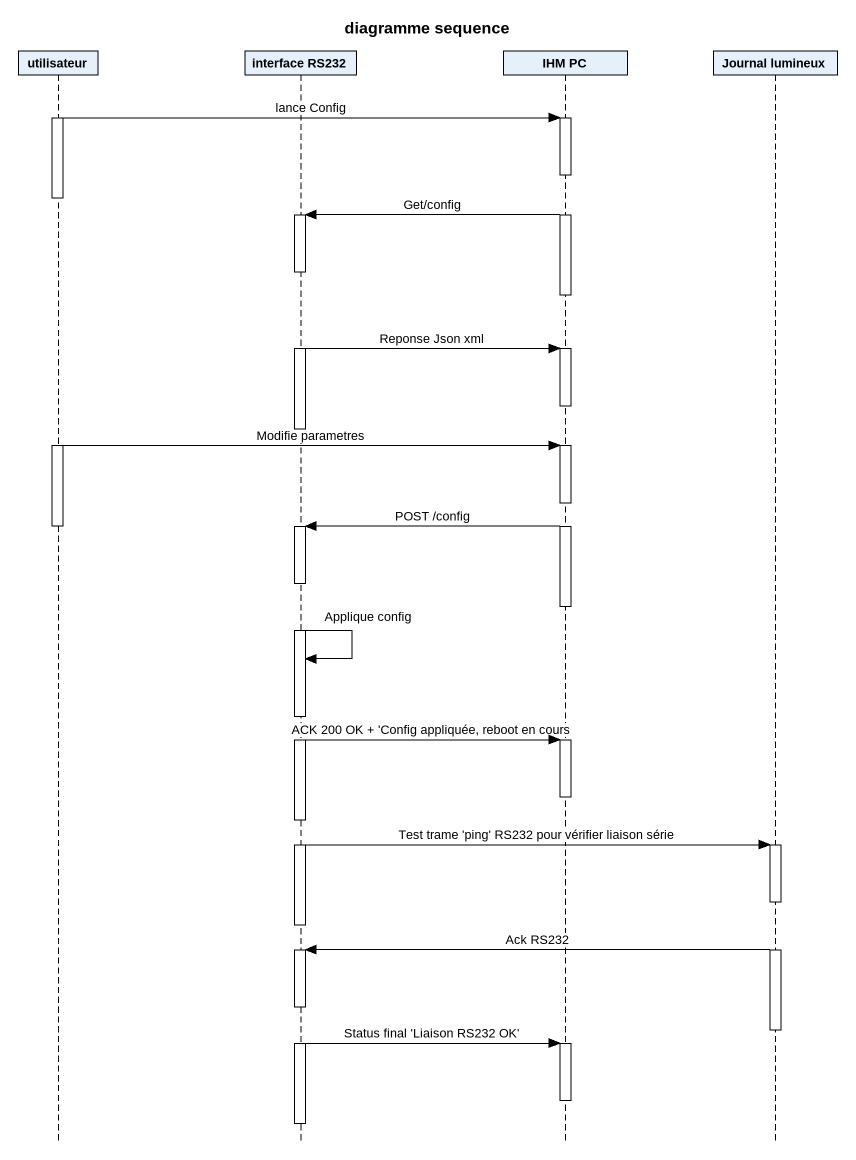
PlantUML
@startuml
title diagramme sequence
hide footbox
participant utilisateur
participant "interface RS232" as interface_RS232
participant "IHM PC" as IHM_PC
participant "Journal lumineux" as Journal_lumineux

activate utilisateur
utilisateur -> IHM_PC : lance Config
activate IHM_PC
deactivate utilisateur
IHM_PC -> interface_RS232 : Get/config
activate interface_RS232
deactivate IHM_PC
interface_RS232 -> IHM_PC : Reponse Json xml
activate IHM_PC
deactivate IHM_PC
deactivate interface_RS232
activate utilisateur
utilisateur -> IHM_PC : Modifie parametres
activate IHM_PC
IHM_PC -> interface_RS232 : POST /config
deactivate utilisateur
activate interface_RS232
deactivate IHM_PC
interface_RS232 -> interface_RS232 : Applique config
interface_RS232 -> IHM_PC : ACK 200 OK + 'Config appliquée, reboot en cours
activate IHM_PC
deactivate IHM_PC
interface_RS232 -> Journal_lumineux : Test trame 'ping' RS232 pour vérifier liaison série
activate Journal_lumineux
deactivate interface_RS232
Journal_lumineux -> interface_RS232 : Ack RS232
activate interface_RS232
deactivate Journal_lumineux
interface_RS232 -> IHM_PC : Status final 'Liaison RS232 OK'
activate IHM_PC
deactivate IHM_PC
deactivate interface_RS232
@enduml
